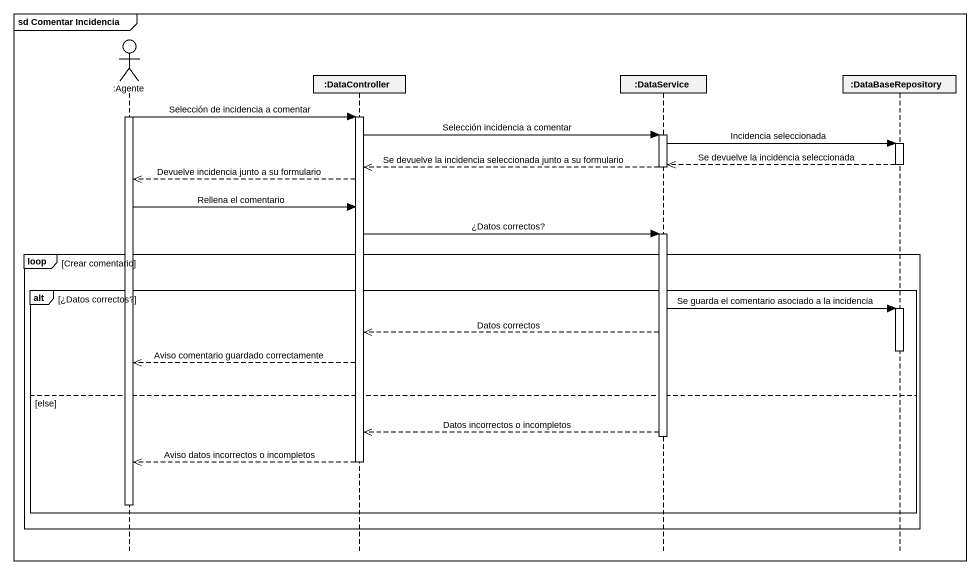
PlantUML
@startuml
mainframe sd Comentar Incidencia
hide footbox
actor ":Agente" as Agente
participant ":DataController" as DataController
participant ":DataService" as DataService
participant ":DataBaseRepository" as DataBaseRepository

activate Agente
Agente -> DataController : Selección de incidencia a comentar
activate DataController
DataController -> DataService : Selección incidencia a comentar
activate DataService
DataService -> DataBaseRepository : Incidencia seleccionada
activate DataBaseRepository
DataBaseRepository -->> DataService : Se devuelve la incidencia seleccionada
deactivate DataBaseRepository
DataService -->> DataController : Se devuelve la incidencia seleccionada junto a su formulario
deactivate DataService
DataController -->> Agente : Devuelve incidencia junto a su formulario
Agente -> DataController : Rellena el comentario
DataController -> DataService : ¿Datos correctos?
activate DataService
loop Crear comentario
  alt ¿Datos correctos?
    DataService -> DataBaseRepository : Se guarda el comentario asociado a la incidencia
    activate DataBaseRepository
    DataService -->> DataController : Datos correctos
    deactivate DataBaseRepository
    DataController -->> Agente : Aviso comentario guardado correctamente
  else else
    DataService -->> DataController : Datos incorrectos o incompletos
    deactivate DataService
    DataController -->> Agente : Aviso datos incorrectos o incompletos
    deactivate DataController
    deactivate Agente
  end
end
@enduml
